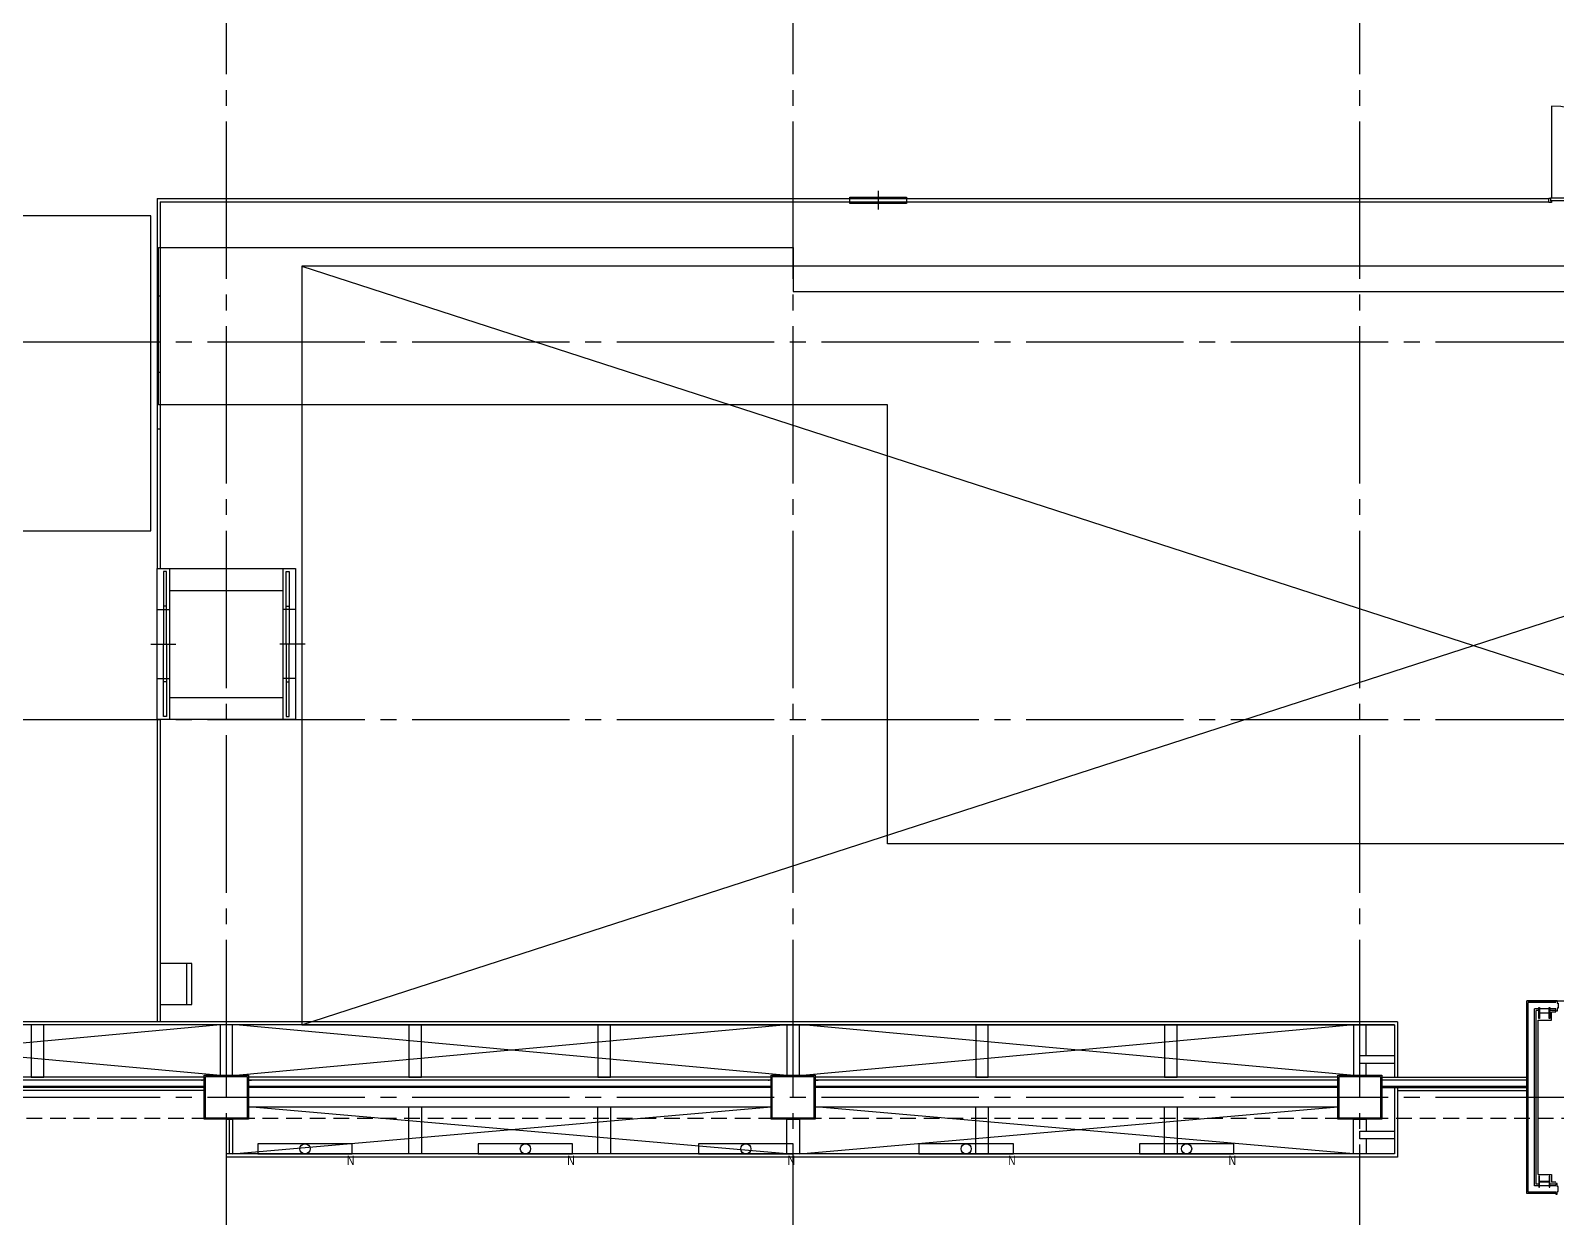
# Model space of a CAD drawing. Header units: millimetres. Extents: x -48783 to 40488, y 6477 to 32964.
# Drawn here: x 8689 to 11112, y 14959 to 16845 of the extents above; entities that cross this region are included whole.
import ezdxf
from ezdxf.enums import TextEntityAlignment as Align

# ---------------------------------------------------------------- set-up
doc = ezdxf.new("R2010")
doc.units = ezdxf.units.MM
doc.header["$LTSCALE"] = 100
doc.linetypes.add('X-N-FAB-L20$0$COL-CEN-LIN', pattern=[3.25, 2.5, -0.25, 0.25, -0.25])
doc.linetypes.add('X-N-FAB-L20$0$HIDDEN', pattern=[0.375, 0.25, -0.125])
for name, color, linetype in [('0-XREF', 7, 'Continuous'), ('188K-SM-06-F1-L20-ELEC-LIGHT-Y2257103$0$E-LIGHT(W)-N', 8, 'Continuous'), ('X-N-FAB-L20$0$08', 8, 'Continuous'), ('X-N-FAB-L20$0$200K新增範圍', 8, 'Continuous'), ('X-N-FAB-L20$0$A-WALL-IN', 8, 'Continuous'), ('X-N-FAB-L20$0$ASP_4', 8, 'Continuous'), ('X-N-FAB-L20$0$ASP_5', 8, 'Continuous'), ('X-N-FAB-L20$0$BLOCK', 8, 'Continuous'), ('X-N-FAB-L20$0$CCL', 8, 'X-N-FAB-L20$0$COL-CEN-LIN'), ('X-N-FAB-L20$0$COL-S', 8, 'Continuous'), ('X-N-FAB-L20$0$DOOR', 8, 'Continuous'), ('X-N-FAB-L20$0$WALL-P', 8, 'Continuous')]:
    doc.layers.add(name, color=color, linetype=linetype)
doc.styles.add('188K-SM-06-F1-L20-ELEC-LIGHT-Y2257103$0$Standard', font='arial.ttf')

# ---------------------------------------------------------------- blocks, each defined once
blk = doc.blocks.new('*U80')
at = {"ltscale": 600}
blk.add_lwpolyline([(75, 8.1), (-75, 8.1), (-75, -8.1), (75, -8.1)], close=True, dxfattribs=at)
blk.add_circle((0, 0), 8.1, dxfattribs=at)
at = {"style": '188K-SM-06-F1-L20-ELEC-LIGHT-Y2257103$0$Standard', "width": 0.8}
blk.add_text('N', height=15, rotation=360, dxfattribs=at).set_placement((78.5, -18.1), align=Align.MIDDLE_RIGHT)
blk = doc.blocks.new('*U102')
at = {"layer": '188K-SM-06-F1-L20-ELEC-LIGHT-Y2257103$0$E-LIGHT(W)-N'}
blk.add_blockref('*U80', (-1.8, 8.9), dxfattribs=at)
blk = doc.blocks.new('*U101')
at = {"color": 0, "linetype": 'ByBlock', "lineweight": -2, "transparency": 16777216}
for p in [(0, 0), (350, 0), (700, 0), (1050, 0), (1400, 0)]:
    blk.add_blockref('*U102', p, dxfattribs=at)
blk = doc.blocks.new('188K-SM-06-F1-L20-ELEC-LIGHT-Y2257103')
blk.add_blockref('*U101', (9126.7, 15059.2))
blk = doc.blocks.new('X-N-FAB-L20$0$A$Cc7bb84f0')
at = {"layer": 'X-N-FAB-L20$0$COL-S'}
for points in [[(0, 70), (70, 70), (70, 0), (0, 0)], [(2, 68), (68, 68), (68, 2), (2, 2)]]:
    blk.add_lwpolyline(points, close=True, dxfattribs=at)
blk = doc.blocks.new('X-N-FAB-L20$0$A$C20c95bda')
at = {"layer": 'X-N-FAB-L20$0$CCL'}
for p, q in [((10020, 0), (10020, 9160)), ((10920, 0), (10920, 9160)), ((10920, 0), (10920, 9160)), ((11820, 0), (11820, 9160)), ((240, 5750), (28330, 5750)), ((240, 5150), (28330, 5150)), ((240, 4550), (28330, 4550))]:
    blk.add_line(p, q, dxfattribs=at)
at = {"layer": 'X-N-FAB-L20$0$200K新增範圍'}
for p in [(9985, 4515), (10885, 4515), (11785, 4515)]:
    blk.add_blockref('X-N-FAB-L20$0$A$Cc7bb84f0', p, dxfattribs=at)
blk = doc.blocks.new('X-N-FAB-L20$0$A$C1d07c4d4')
at = {"layer": 'X-N-FAB-L20$0$08'}
for p, q in [((11821.5, 6099.4), (11821.5, 5953.5)), ((10752.4, 5965), (10752.4, 5935)), ((9607.4, 5952.5), (9607.4, 5798)), ((9607.4, 5952.5), (11817.4, 5952.5)), ((9612.4, 5947.5), (9612.4, 5798)), ((9612.4, 5947.5), (11817.4, 5947.5)), ((9837.4, 5845), (13557.4, 4640)), ((9837.4, 4640), (13557.4, 5845)), ((9607.4, 5798), (9607.4, 5587)), ((9607.4, 5798), (9612.4, 5798)), ((9612.4, 5798), (9612.4, 5587)), ((9607.4, 5677), (9612.4, 5677)), ((9607.4, 5587), (9607.4, 5365)), ((9607.4, 5587), (9612.4, 5587)), ((9612.4, 5587), (9612.4, 5365)), ((9627.4, 5125), (9627.4, 5365)), ((9807.4, 5125), (9807.4, 5365)), ((9627.4, 5330), (9807.4, 5330)), ((9607.4, 5300), (9627.4, 5300)), ((9827.4, 5300), (9807.4, 5300)), ((9597.4, 5245), (9637.4, 5245)), ((9842.4, 5245), (9802.4, 5245)), ((9607.4, 5190), (9627.4, 5190)), ((9827.4, 5190), (9807.4, 5190)), ((9627.4, 5160), (9807.4, 5160)), ((9607.4, 5125), (9607.4, 4645)), ((9612.4, 5125), (9612.4, 4645)), ((9654.4, 4672.5), (9654.4, 4737.5)), ((11577.4, 4645), (7062.4, 4645)), ((11572.4, 4640), (7062.4, 4640)), ((8832.4, 4560), (9702.4, 4640)), ((9702.4, 4560), (8832.4, 4640)), ((9732.4, 4560), (10602.4, 4640)), ((10602.4, 4560), (9732.4, 4640)), ((10632.4, 4560), (11502.4, 4640)), ((11502.4, 4560), (10632.4, 4640)), ((11572.4, 4640), (11572.4, 4557)), ((11577.4, 4645), (11577.4, 4557)), ((9717.4, 4430), (9717.4, 4490))]:
    blk.add_line(p, q, dxfattribs=at)
for points in [[(10707.4, 5945), (10707.4, 5955), (10797.4, 5955), (10797.4, 5945)], [(11821.5, 5949), (11821.5, 5946.5), (11817.4, 5946.5), (11817.4, 5953.5), (11819.9, 5953.5), (11819.9, 5949)], [(12114.4, 5953.5), (11820.4, 5953.5), (11820.4, 5949.5), (12114.4, 5949.5)], [(9597.4, 5925), (8817.4, 5925), (8817.4, 5425), (9597.4, 5425)], [(9609.4, 5875), (10617.4, 5875), (10617.4, 5805), (13167.4, 5805), (13167.4, 5137.5), (13761.4, 5137.5), (13761.4, 4927.5), (10767.4, 4927.5), (10767.4, 5625), (9609.4, 5625)], [(9837.4, 4640), (11572.4, 4640), (11572.4, 4557), (11782.4, 4557), (11782.4, 4678), (12462.4, 4678), (12462.4, 4640), (13557.4, 4640), (13557.4, 5845), (9837.4, 5845)], [(9607.4, 5365), (9827.4, 5365), (9827.4, 5125), (9607.4, 5125), (9607.4, 5365), (9607.4, 5365)], [(9617.4, 5300), (9622.4, 5300), (9622.4, 5360), (9617.4, 5360)], [(9817.4, 5300), (9812.4, 5300), (9812.4, 5360), (9817.4, 5360)], [(9617.4, 5245), (9622.4, 5245), (9622.4, 5305), (9617.4, 5305)], [(9817.4, 5245), (9812.4, 5245), (9812.4, 5305), (9817.4, 5305)], [(9617.4, 5245), (9622.4, 5245), (9622.4, 5185), (9617.4, 5185)], [(9817.4, 5245), (9812.4, 5245), (9812.4, 5185), (9817.4, 5185)], [(9617.4, 5190), (9622.4, 5190), (9622.4, 5130), (9617.4, 5130)], [(9817.4, 5190), (9812.4, 5190), (9812.4, 5130), (9817.4, 5130)], [(9662.4, 4672.5), (9662.4, 4737.5), (9612.4, 4737.5), (9612.4, 4672.5)], [(9407.4, 4557), (9427.4, 4557), (9427.4, 4640), (9407.4, 4640)], [(9707.4, 4560), (9727.4, 4560), (9727.4, 4640), (9707.4, 4640)], [(10007.4, 4557), (10027.4, 4557), (10027.4, 4640), (10007.4, 4640)], [(10307.4, 4557), (10327.4, 4557), (10327.4, 4640), (10307.4, 4640)], [(10607.4, 4560), (10627.4, 4560), (10627.4, 4640), (10607.4, 4640)], [(10907.4, 4557), (10927.4, 4557), (10927.4, 4640), (10907.4, 4640)], [(11207.4, 4557), (11227.4, 4557), (11227.4, 4640), (11207.4, 4640)], [(11572.4, 4578.8), (11517.4, 4578.8), (11517.4, 4591.2), (11572.4, 4591.2)], [(9682.4, 4490), (9682.4, 4560), (9752.4, 4560), (9752.4, 4490)], [(9684.4, 4492), (9684.4, 4558), (9750.4, 4558), (9750.4, 4492)], [(10582.4, 4490), (10582.4, 4560), (10652.4, 4560), (10652.4, 4490)], [(10584.4, 4492), (10584.4, 4558), (10650.4, 4558), (10650.4, 4492)], [(11482.4, 4490), (11482.4, 4560), (11552.4, 4560), (11552.4, 4490)], [(11484.4, 4492), (11484.4, 4558), (11550.4, 4558), (11550.4, 4492)]]:
    blk.add_lwpolyline(points, close=True, dxfattribs=at)
blk.add_lwpolyline([(11527.4, 4591.2), (11527.4, 4640), (11507.4, 4640), (11507.4, 4560), (11527.4, 4560), (11527.4, 4578.8)], dxfattribs=at)
blk.add_arc((11821.5, 5953.5), 145.9, 0, 90, dxfattribs=at)
at = {"layer": 'X-N-FAB-L20$0$ASP_4'}
for points in [[(10007.4, 4510), (10027.4, 4510), (10027.4, 4435), (10007.4, 4435)], [(10307.4, 4510), (10327.4, 4510), (10327.4, 4435), (10307.4, 4435)], [(10907.4, 4510), (10927.4, 4510), (10927.4, 4435), (10907.4, 4435)], [(11207.4, 4510), (11227.4, 4510), (11227.4, 4435), (11207.4, 4435)], [(10607.4, 4490), (10627.4, 4490), (10627.4, 4435), (10607.4, 4435)], [(11572.4, 4458.8), (11517.4, 4458.8), (11517.4, 4471.2), (11572.4, 4471.2)]]:
    blk.add_lwpolyline(points, close=True, dxfattribs=at)
blk.add_lwpolyline([(11527.4, 4458.8), (11527.4, 4435), (11507.4, 4435), (11507.4, 4490), (11527.4, 4490), (11527.4, 4471.2)], dxfattribs=at)
at = {"layer": 'X-N-FAB-L20$0$ASP_5'}
for p, q in [((9727.4, 4435), (10582.4, 4510)), ((10607.4, 4435), (9752.4, 4510)), ((10627.4, 4435), (11482.4, 4510)), ((11507.4, 4435), (10652.4, 4510))]:
    blk.add_line(p, q, dxfattribs=at)
at = {"layer": 'X-N-FAB-L20$0$DOOR'}
for points in [[(11828.4, 4676.5), (11828.4, 4679), (11830.9, 4679), (11830.9, 4674.5), (11832.4, 4674.5), (11832.4, 4666.5), (11830.9, 4666.5), (11830.9, 4662), (11828.4, 4662), (11828.4, 4664.5)], [(11828.4, 4373.5), (11828.4, 4371), (11830.9, 4371), (11830.9, 4375.5), (11832.4, 4375.5), (11832.4, 4383.5), (11830.9, 4383.5), (11830.9, 4388), (11828.4, 4388), (11828.4, 4385.5)]]:
    blk.add_lwpolyline(points, dxfattribs=at)
at = {"layer": 'X-N-FAB-L20$0$WALL-P'}
for p, q in [((11782.4, 4372), (11782.4, 4678)), ((11828.4, 4678), (11782.4, 4678)), ((11784.9, 4374.5), (11784.9, 4675.5)), ((11828.4, 4675.5), (11784.9, 4675.5)), ((11794.9, 4384.5), (11794.9, 4665.5)), ((11828.4, 4665.5), (11794.9, 4665.5)), ((11801.7, 4663), (11797.4, 4663)), ((11797.4, 4387), (11797.4, 4663)), ((11828.4, 4663), (11819.2, 4663)), ((11821.9, 4647.5), (11821.9, 4660)), ((11828.4, 4660), (11821.9, 4660)), ((11800.4, 4647.5), (11821.9, 4647.5)), ((11800.4, 4402.5), (11800.4, 4647.5)), ((9682.4, 4557), (8852.4, 4557)), ((10582.4, 4557), (9752.4, 4557)), ((11482.4, 4557), (10652.4, 4557)), ((11552.4, 4557), (11782.4, 4557)), ((9682.4, 4552), (8852.4, 4552)), ((9682.4, 4542), (8852.4, 4542)), ((9682.4, 4540.8), (8852.4, 4540.8)), ((9682.4, 4535.8), (8852.4, 4535.8)), ((10582.4, 4552), (9752.4, 4552)), ((10582.4, 4542), (9752.4, 4542)), ((10582.4, 4540.8), (9752.4, 4540.8)), ((11482.4, 4552), (10652.4, 4552)), ((11482.4, 4542), (10652.4, 4542)), ((11482.4, 4540.8), (10652.4, 4540.8)), ((11782.4, 4552), (11552.4, 4552)), ((11782.4, 4542), (11552.4, 4542)), ((11552.4, 4540.8), (11782.4, 4540.8)), ((11572.4, 4540.8), (11572.4, 4435)), ((11577.4, 4540.8), (11577.4, 4430)), ((11577.4, 4535.8), (11782.4, 4535.8)), ((9752.4, 4510), (10582.4, 4510)), ((10652.4, 4510), (11482.4, 4510)), ((9722.4, 4435), (9722.4, 4490)), ((11572.4, 4435), (9722.4, 4435)), ((11577.4, 4430), (9717.4, 4430)), ((11801.7, 4387), (11797.4, 4387)), ((11800.4, 4402.5), (11821.9, 4402.5)), ((11828.4, 4387), (11819.2, 4387)), ((11821.9, 4402.5), (11821.9, 4390)), ((11828.4, 4390), (11821.9, 4390)), ((11828.4, 4372), (11782.4, 4372)), ((11828.4, 4374.5), (11784.9, 4374.5)), ((11828.4, 4384.5), (11794.9, 4384.5))]:
    blk.add_line(p, q, dxfattribs=at)
for points in [[(11801.7, 4650.2), (11801.7, 4667.8), (11802.8, 4667.8), (11802.8, 4659.4), (11818.1, 4659.4), (11818.1, 4667.8), (11819.2, 4667.8), (11819.2, 4650.2), (11818.1, 4650.2), (11818.1, 4658.6), (11802.8, 4658.6), (11802.8, 4650.2)], [(11801.7, 4399.8), (11801.7, 4382.2), (11802.8, 4382.2), (11802.8, 4390.6), (11818.1, 4390.6), (11818.1, 4382.2), (11819.2, 4382.2), (11819.2, 4399.8), (11818.1, 4399.8), (11818.1, 4391.4), (11802.8, 4391.4), (11802.8, 4399.8)]]:
    blk.add_lwpolyline(points, close=True, dxfattribs=at)
for points in [[(9678.4, 4543), (9678.4, 4542), (9682.4, 4542), (9682.4, 4552), (9678.4, 4552), (9678.4, 4551)], [(9756.4, 4543), (9756.4, 4542), (9752.4, 4542), (9752.4, 4552), (9756.4, 4552), (9756.4, 4551)], [(10578.4, 4543), (10578.4, 4542), (10582.4, 4542), (10582.4, 4552), (10578.4, 4552), (10578.4, 4551)], [(10656.4, 4543), (10656.4, 4542), (10652.4, 4542), (10652.4, 4552), (10656.4, 4552), (10656.4, 4551)], [(9717.4, 4490), (9727.4, 4490), (9727.4, 4435), (9717.4, 4435)]]:
    blk.add_lwpolyline(points, dxfattribs=at)
blk = doc.blocks.new('X-N-FAB-L20')
at = {"layer": 'X-N-FAB-L20$0$A-WALL-IN', "linetype": 'X-N-FAB-L20$0$HIDDEN'}
blk.add_lwpolyline([(6920, 15117), (15420, 15117)], dxfattribs=at)
blk.add_blockref('X-N-FAB-L20$0$A$C1d07c4d4', (-717.4, 10625))
at = {"layer": 'X-N-FAB-L20$0$BLOCK'}
blk.add_blockref('X-N-FAB-L20$0$A$C20c95bda', (-1020, 10600), dxfattribs=at)

msp = doc.modelspace()

# ---------------------------------------------------------------- block references
at = {"layer": '0-XREF'}
for name in ['188K-SM-06-F1-L20-ELEC-LIGHT-Y2257103', 'X-N-FAB-L20']:
    msp.add_blockref(name, (0, 0), dxfattribs=at)

doc.saveas('drawing.dxf')
